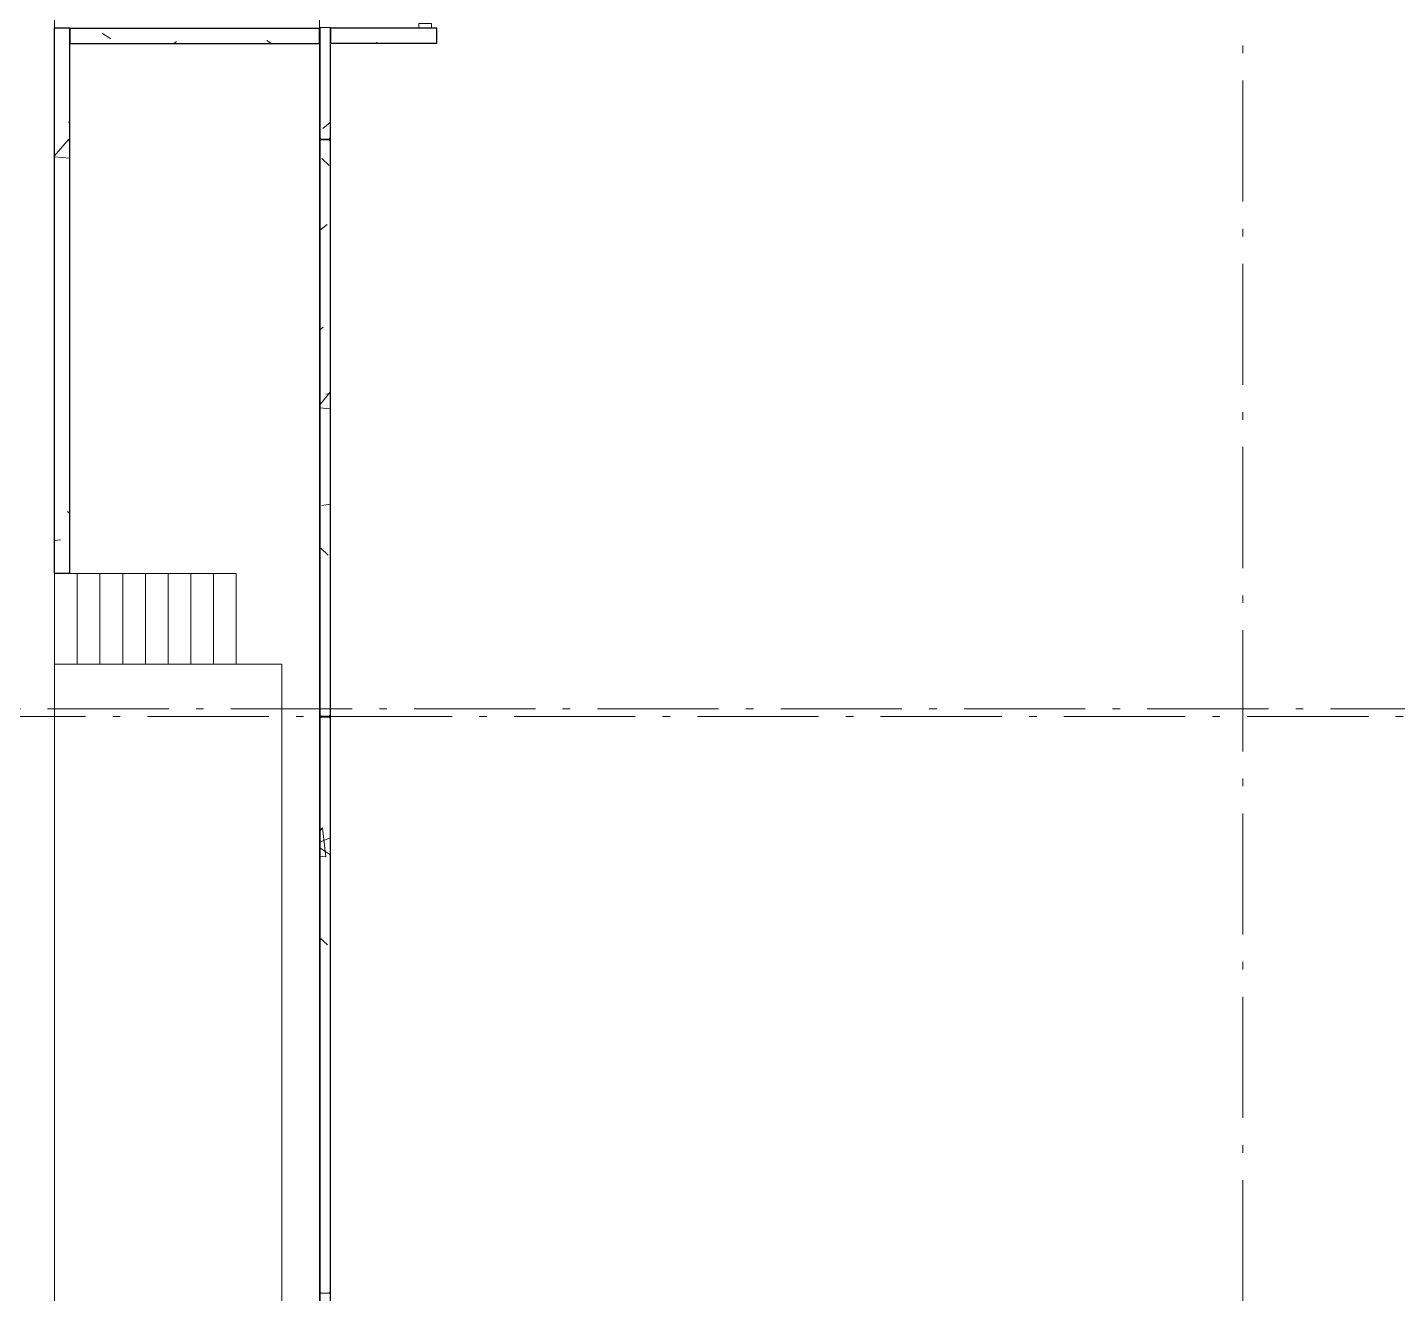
# Model space of a CAD drawing. Header units: metres. Extents: x -55 to 260, y -121 to 64.
# Drawn here: x -16.05 to 2.04, y -7.62 to 9.1 of the extents above; entities that cross this region are included whole.
import ezdxf

# ---------------------------------------------------------------- set-up
doc = ezdxf.new("R2010")
doc.units = ezdxf.units.M
doc.linetypes.add('01_Grid', pattern=[2.32, 1.6, -0.36, 0, -0.36])
for name, color, linetype, lineweight in [('0-1', 7, 'Continuous', 5), ('03EJES-1', 1, '01_Grid', 5), ('06MUR-1', 253, 'Continuous', 5), ('06MUR-2', 53, 'Continuous', 25), ('06MUREXT-1', 9, 'Continuous', 15), ('13CIVERT-1', 253, 'Continuous', 5), ('26VENT-1', 253, 'Continuous', 5), ('26VENT-3', 213, 'Continuous', 9), ('46BANQ-1', 253, 'Continuous', 5), ('70LINEA-1', 254, 'Continuous', 5), ('70LINEA-2', 1, 'Continuous', 5), ('70LINEA_0_25-1', 9, 'Continuous', 15)]:
    doc.layers.add(name, color=color, linetype=linetype, lineweight=lineweight)
pattern_1 = [(50, (0, 0), (2.9148, -0.25534), [0.3048, -3.353]), (355, (0, 0), (-0.5639, 3.05678), [0.24384, -2.682]), (100.451, (0.243, -0.0213), (2.35075, 2.8019), [0.25904, -2.849]), (46.184, (0, 0.8128), (4.33666, -0.6728), [0.4572, -5.029]), (96.636, (0.3614, 0.7567), (3.798, 3.9584), [0.38856, -4.274]), (351.184, (0, 0.813), (3.7986, 3.9586), [0.36576, -4.023]), (21, (0.4064, 0.6096), (2.42556, -1.63645), [0.3048, -3.353]), (326, (0.4064, 0.6096), (0.98876, 2.9469), [0.24384, -2.682]), (71.451, (0.6086, 0.4733), (3.4144, 1.31093), [0.25904, -2.849]), (37.5, (0, 0), (0.04956, 1.3527), [0.13411, -2.516, 0.13411, -2.589, -2.692]), (37.5, (0, 0), (0.04956, 1.3527), [-5.373, 0.13411, -2.558]), (7.5, (0, 0), (1.06888, 1.60323), [0.13411, -1.418, 0.13411, -2.455, -1.026]), (7.5, (0, 0), (1.06888, 1.60323), [-4.141, 0.13411, -0.89205]), (327.5, (-0.9063, 0), (2.169315, -0.091976), [0.13411, -0.88189, 0.13411, -3.036, -4.206]), (327.5, (-0.9063, 0), (2.169315, -0.091976), [-4.186, 0.1341, -4.072]), (317.5, (-1.313, 0), (2.3703, 0.40642), [0.13411, -1.187, 0.13411, -1.971, -2.987]), (317.5, (-1.313, 0), (2.3703, 0.40642), [-3.426, 0.1341, -2.853])]

# ---------------------------------------------------------------- blocks, each defined once
blk = doc.blocks.new('Rectangular Mullion - 60x167-7039281-A1 _ A700')
at = {"layer": '26VENT-3'}
for p, q in [((0, 0.0835), (-0.06, 0.0835)), ((-0.06, 0.0835), (-0.06, -0.0835)), ((0, -0.0835), (0, 0.0835)), ((-0.06, -0.0835), (0, -0.0835))]:
    blk.add_line(p, q, dxfattribs=at)
blk = doc.blocks.new('22011_AR_rvt-1-A1 _ A700')
at = {"layer": '06MUR-1'}
h = blk.add_hatch(dxfattribs=at)
h.set_pattern_fill('FP_1', color=256, style=0, pattern_type=2)
h.set_pattern_definition(pattern_1)
h.paths.add_polyline_path([(-15.491, 1.892), (-15.491, 9.09), (-15.691, 9.09), (-15.691, 1.892)])
h = blk.add_hatch(dxfattribs=at)
h.set_pattern_fill('FP_1', color=256, style=0, pattern_type=2)
h.set_pattern_definition(pattern_1)
h.paths.add_polyline_path([(-12.193, 8.89), (-12.193, 9.09), (-15.489, 9.09), (-15.489, 8.89), (-12.676, 8.89)])
h = blk.add_hatch(dxfattribs=at)
h.set_pattern_fill('FP_1', color=256, style=0, pattern_type=2)
h.set_pattern_definition(pattern_1)
h.paths.add_polyline_path([(-12.191, 0), (-12.051, 0), (-12.051, 9.101), (-12.191, 9.101), (-12.191, 2.013)])
h = blk.add_hatch(dxfattribs=at)
h.set_pattern_fill('FP_1', color=256, style=0, pattern_type=2)
h.set_pattern_definition(pattern_1)
h.paths.add_polyline_path([(-10.643, 8.89), (-10.643, 9.09), (-12.049, 9.09), (-12.049, 8.89), (-11.135, 8.89)])
h = blk.add_hatch(dxfattribs=at)
h.set_pattern_fill('FP_1', color=256, style=0, pattern_type=2)
h.set_pattern_definition(pattern_1)
h.paths.add_polyline_path([(-15.692, 1.891), (-15.691, 1.892), (-15.692, 2.013)])
h = blk.add_hatch(dxfattribs=at)
h.set_pattern_fill('FP_1', color=256, style=0, pattern_type=2)
h.set_pattern_definition(pattern_1)
h.paths.add_polyline_path([(-15.491, 1.892), (-15.49, 1.892), (-15.491, 2.013)])
h = blk.add_hatch(dxfattribs=at)
h.set_pattern_fill('FP_1', color=256, style=0, pattern_type=2)
h.set_pattern_definition(pattern_1)
h.paths.add_polyline_path([(-12.192, 0), (-12.191, 0), (-12.192, 2.013)])
h = blk.add_hatch(dxfattribs=at)
h.set_pattern_fill('FP_1', color=256, style=0, pattern_type=2)
h.set_pattern_definition(pattern_1)
h.paths.add_polyline_path([(-12.051, 0), (-12.05, 0), (-12.051, 2.013)])
h = blk.add_hatch(dxfattribs=at)
h.set_pattern_fill('FP_1', color=256, style=0, pattern_type=2)
h.set_pattern_definition(pattern_1)
h.paths.add_polyline_path([(-12.191, -15.24), (-12.051, -15.24), (-12.051, 0), (-12.191, 0), (-12.191, -14.35)])
at = {"layer": '70LINEA-2'}
h = blk.add_hatch(dxfattribs=at)
h.set_pattern_fill('FP_1', color=256, style=0, pattern_type=2)
h.set_pattern_definition(pattern_1)
h.paths.add_polyline_path([(-12.176, 7.626), (-12.067, 7.626), (-12.051, 7.642), (-12.051, 9.101), (-12.191, 9.101), (-12.191, 7.642)])
h = blk.add_hatch(dxfattribs=at)
h.set_pattern_fill('FP_1', color=256, style=0, pattern_type=2)
h.set_pattern_definition(pattern_1)
h.paths.add_polyline_path([(-12.067, 0.006), (-12.051, 0.022), (-12.051, 7.598), (-12.067, 7.614), (-12.176, 7.614), (-12.191, 7.598), (-12.191, 0.022), (-12.176, 0.006)])
h = blk.add_hatch(dxfattribs=at)
h.set_pattern_fill('FP_1', color=256, style=0, pattern_type=2)
h.set_pattern_definition(pattern_1)
h.paths.add_polyline_path([(-12.176, -7.614), (-12.067, -7.614), (-12.051, -7.598), (-12.051, -0.022), (-12.067, -0.006), (-12.176, -0.006), (-12.191, -0.022), (-12.191, -7.598)])
at = {"layer": '06MUR-2'}
for p, q in [((-15.691, 1.892), (-15.691, 9.09)), ((-15.491, 9.09), (-15.691, 9.09)), ((-15.49, 9.091), (-15.491, 9.091)), ((-15.491, 9.09), (-15.491, 9.091)), ((-15.49, 9.09), (-15.491, 9.09)), ((-15.491, 1.892), (-15.491, 9.09)), ((-15.49, 9.09), (-15.49, 9.091)), ((-15.489, 9.09), (-15.489, 8.89)), ((-15.489, 9.09), (-12.193, 9.09)), ((-12.193, 8.89), (-12.193, 9.09)), ((-12.191, 9.101), (-12.191, 0)), ((-12.051, 9.101), (-12.051, 0)), ((-12.049, 9.09), (-12.049, 8.89)), ((-10.643, 9.09), (-12.049, 9.09)), ((-10.643, 8.89), (-10.643, 9.09)), ((-15.49, 8.89), (-15.49, 8.889)), ((-15.49, 8.89), (-15.489, 8.89)), ((-15.49, 8.889), (-15.489, 8.889)), ((-15.489, 8.89), (-15.489, 8.889)), ((-15.489, 8.89), (-12.193, 8.89)), ((-12.193, 8.889), (-12.193, 8.89)), ((-12.193, 8.89), (-12.192, 8.89)), ((-12.193, 8.889), (-12.192, 8.889)), ((-12.192, 8.889), (-12.192, 8.89)), ((-12.049, 8.89), (-12.05, 8.89)), ((-12.05, 8.89), (-12.05, 8.889)), ((-12.05, 8.889), (-12.049, 8.889)), ((-10.643, 8.89), (-12.049, 8.89)), ((-12.049, 8.89), (-12.049, 8.889)), ((-10.642, 8.89), (-10.643, 8.89)), ((-10.643, 8.889), (-10.643, 8.89)), ((-10.643, 8.889), (-10.642, 8.889)), ((-10.642, 8.889), (-10.642, 8.89)), ((-15.691, 1.892), (-15.491, 1.892)), ((-15.491, 1.892), (-15.49, 1.892)), ((-15.491, 1.891), (-15.491, 1.892)), ((-15.491, 1.891), (-15.49, 1.891)), ((-15.49, 1.891), (-15.49, 1.892)), ((-12.191, 0), (-12.191, -15.24)), ((-12.051, 0), (-12.051, -15.24))]:
    blk.add_line(p, q, dxfattribs=at)
at = {"layer": '06MUREXT-1'}
for p, q in [((-15.692, 9.091), (-15.692, 1.891)), ((-15.691, 9.091), (-15.692, 9.091)), ((-15.491, 9.091), (-15.691, 9.091)), ((-15.49, 9.091), (-15.491, 9.091)), ((-12.192, 9.091), (-15.49, 9.091)), ((-15.49, 9.091), (-15.49, 9.09)), ((-15.49, 1.891), (-15.49, 9.091)), ((-15.49, 9.09), (-15.49, 8.89)), ((-12.05, 9.101), (-12.192, 9.101)), ((-12.192, 9.101), (-12.192, 0)), ((-12.192, 9.09), (-12.192, 9.091)), ((-12.192, 8.89), (-12.192, 9.09)), ((-12.05, 0), (-12.05, 9.101)), ((-10.642, 9.091), (-12.05, 9.091)), ((-12.05, 9.091), (-12.05, 9.09)), ((-12.05, 9.09), (-12.05, 8.89)), ((-10.642, 9.09), (-10.642, 9.091)), ((-10.642, 8.89), (-10.642, 9.09)), ((-15.49, 8.89), (-15.49, 8.889)), ((-15.49, 8.889), (-12.192, 8.889)), ((-12.192, 8.889), (-12.192, 8.89)), ((-12.05, 8.89), (-12.05, 8.889)), ((-12.05, 8.889), (-10.642, 8.889)), ((-10.642, 8.889), (-10.642, 8.89)), ((-15.692, 1.891), (-15.691, 1.891)), ((-15.691, 1.891), (-15.491, 1.891)), ((-15.491, 1.891), (-15.49, 1.891)), ((-12.192, 0), (-12.192, -15.24)), ((-12.05, -15.24), (-12.05, 0))]:
    blk.add_line(p, q, dxfattribs=at)
at = {"layer": '13CIVERT-1'}
for p, q in [((-15.692, 1.891), (-15.692, 0.691)), ((-15.692, 1.891), (-15.692, 0.691)), ((-15.392, 1.891), (-15.392, 0.691)), ((-15.392, 1.891), (-15.392, 0.691)), ((-15.092, 1.891), (-15.092, 0.691)), ((-15.092, 1.891), (-15.092, 0.691)), ((-14.792, 1.891), (-14.792, 0.691)), ((-14.792, 1.891), (-14.792, 0.691)), ((-14.492, 1.891), (-14.492, 0.691)), ((-14.492, 1.891), (-14.492, 0.691)), ((-14.192, 1.891), (-14.192, 0.691)), ((-14.192, 1.891), (-14.192, 0.691)), ((-13.892, 1.891), (-13.892, 0.691)), ((-13.892, 1.891), (-13.892, 0.691)), ((-13.592, 1.891), (-13.592, 0.691)), ((-13.592, 1.891), (-13.592, 0.691)), ((-13.292, 1.891), (-13.292, 0.691)), ((-15.692, 0.691), (-15.392, 0.691)), ((-15.392, 0.691), (-15.092, 0.691)), ((-15.092, 0.691), (-14.792, 0.691)), ((-14.792, 0.691), (-14.492, 0.691)), ((-14.492, 0.691), (-14.192, 0.691)), ((-14.192, 0.691), (-13.892, 0.691)), ((-13.892, 0.691), (-13.592, 0.691)), ((-13.592, 0.691), (-13.292, 0.691))]:
    blk.add_line(p, q, dxfattribs=at)
at = {"layer": '46BANQ-1'}
for p, q in [((-15.692, 9.091), (-15.692, 19.266)), ((-15.49, 1.891), (-13.292, 1.891)), ((-13.292, 1.891), (-13.292, 0.691)), ((-15.692, -21.221), (-15.692, 0.691)), ((-13.292, 0.691), (-12.692, 0.691)), ((-12.692, 0.691), (-12.692, -21.221)), ((-12.692, 0.691), (-12.692, -21.221))]:
    blk.add_line(p, q, dxfattribs=at)
at = {"layer": '70LINEA-1'}
for p, q in [((-15.692, 19.266), (-15.692, 9.091)), ((-15.692, 0.691), (-15.692, -21.373))]:
    blk.add_line(p, q, dxfattribs=at)
at = {"layer": '70LINEA_0_25-1'}
for p, q in [((-12.191, 9.101), (-12.192, 9.101)), ((-12.192, 9.101), (-12.192, 7.642)), ((-12.191, 9.101), (-12.191, 7.642)), ((-12.051, 9.101), (-12.191, 9.101)), ((-12.191, 7.642), (-12.191, 9.101)), ((-12.051, 7.642), (-12.051, 9.101)), ((-12.05, 9.101), (-12.051, 9.101)), ((-12.051, 9.101), (-12.051, 7.642)), ((-12.05, 7.642), (-12.05, 9.101)), ((-12.192, 7.642), (-12.191, 7.642)), ((-12.191, 7.642), (-12.176, 7.626)), ((-12.176, 7.614), (-12.191, 7.598)), ((-12.176, 7.626), (-12.067, 7.626)), ((-12.067, 7.614), (-12.176, 7.614)), ((-12.067, 7.626), (-12.051, 7.642)), ((-12.051, 7.598), (-12.067, 7.614)), ((-12.051, 7.642), (-12.05, 7.642)), ((-12.191, 7.598), (-12.192, 7.598)), ((-12.192, 7.598), (-12.192, 0.022)), ((-12.191, 7.598), (-12.191, 0.022)), ((-12.191, 0.022), (-12.191, 7.598)), ((-12.051, 0.022), (-12.051, 7.598)), ((-12.05, 7.598), (-12.051, 7.598)), ((-12.051, 7.598), (-12.051, 0.022)), ((-12.05, 0.022), (-12.05, 7.598)), ((-12.192, 0.022), (-12.191, 0.022)), ((-12.191, 0.022), (-12.176, 0.006)), ((-12.176, 0.006), (-12.067, 0.006)), ((-12.067, 0.006), (-12.051, 0.022)), ((-12.051, 0.022), (-12.05, 0.022)), ((-12.191, -0.022), (-12.192, -0.022)), ((-12.192, -0.022), (-12.192, -7.598)), ((-12.176, -0.006), (-12.191, -0.022)), ((-12.191, -0.022), (-12.191, -7.598)), ((-12.191, -7.598), (-12.191, -0.022)), ((-12.067, -0.006), (-12.176, -0.006)), ((-12.051, -0.022), (-12.067, -0.006)), ((-12.051, -7.598), (-12.051, -0.022)), ((-12.05, -0.022), (-12.051, -0.022)), ((-12.051, -0.022), (-12.051, -7.598)), ((-12.05, -7.598), (-12.05, -0.022)), ((-12.192, -7.598), (-12.191, -7.598)), ((-12.191, -7.598), (-12.176, -7.614)), ((-12.067, -7.614), (-12.051, -7.598)), ((-12.051, -7.598), (-12.05, -7.598)), ((-12.176, -7.614), (-12.067, -7.614))]:
    blk.add_line(p, q, dxfattribs=at)
at = {"layer": '26VENT-1', "rotation": 269.9999999999999}
blk.add_blockref('Rectangular Mullion - 60x167-7039281-A1 _ A700', (-10.798, 9.091), dxfattribs=at)
blk = doc.blocks.new('22011_AR_rvt-2-A1 _ A700')
at = {"layer": '06MUR-1'}
h = blk.add_hatch(dxfattribs=at)
h.set_pattern_fill('FP_1', color=256, style=0, pattern_type=2)
h.set_pattern_definition(pattern_1)
h.paths.add_polyline_path([(-15.491, 1.892), (-15.491, 9.09), (-15.691, 9.09), (-15.691, 1.892)])
h = blk.add_hatch(dxfattribs=at)
h.set_pattern_fill('FP_1', color=256, style=0, pattern_type=2)
h.set_pattern_definition(pattern_1)
h.paths.add_polyline_path([(-12.193, 8.89), (-12.193, 9.09), (-15.489, 9.09), (-15.489, 8.89), (-12.676, 8.89)])
h = blk.add_hatch(dxfattribs=at)
h.set_pattern_fill('FP_1', color=256, style=0, pattern_type=2)
h.set_pattern_definition(pattern_1)
h.paths.add_polyline_path([(-12.191, 0), (-12.051, 0), (-12.051, 9.101), (-12.191, 9.101), (-12.191, 2.013)])
h = blk.add_hatch(dxfattribs=at)
h.set_pattern_fill('FP_1', color=256, style=0, pattern_type=2)
h.set_pattern_definition(pattern_1)
h.paths.add_polyline_path([(-10.643, 8.89), (-10.643, 9.09), (-12.049, 9.09), (-12.049, 8.89), (-11.135, 8.89)])
h = blk.add_hatch(dxfattribs=at)
h.set_pattern_fill('FP_1', color=256, style=0, pattern_type=2)
h.set_pattern_definition(pattern_1)
h.paths.add_polyline_path([(-15.491, 1.891), (-15.491, 1.892), (-15.691, 1.891)])
h.paths.add_polyline_path([(-15.692, 1.891), (-15.691, 1.892), (-15.692, 2.013)])
h = blk.add_hatch(dxfattribs=at)
h.set_pattern_fill('FP_1', color=256, style=0, pattern_type=2)
h.set_pattern_definition(pattern_1)
h.paths.add_polyline_path([(-15.491, 1.892), (-15.49, 1.892), (-15.491, 2.013)])
h = blk.add_hatch(dxfattribs=at)
h.set_pattern_fill('FP_1', color=256, style=0, pattern_type=2)
h.set_pattern_definition(pattern_1)
h.paths.add_polyline_path([(-12.192, 0), (-12.191, 0), (-12.192, 2.013)])
h = blk.add_hatch(dxfattribs=at)
h.set_pattern_fill('FP_1', color=256, style=0, pattern_type=2)
h.set_pattern_definition(pattern_1)
h.paths.add_polyline_path([(-12.051, 0), (-12.05, 0), (-12.051, 2.013)])
h = blk.add_hatch(dxfattribs=at)
h.set_pattern_fill('FP_1', color=256, style=0, pattern_type=2)
h.set_pattern_definition(pattern_1)
h.paths.add_polyline_path([(-12.191, -15.24), (-12.051, -15.24), (-12.051, 0), (-12.191, 0), (-12.191, -14.35)])
at = {"layer": '70LINEA-2'}
h = blk.add_hatch(dxfattribs=at)
h.set_pattern_fill('FP_1', color=256, style=0, pattern_type=2)
h.set_pattern_definition(pattern_1)
h.paths.add_polyline_path([(-12.176, 7.626), (-12.067, 7.626), (-12.051, 7.642), (-12.051, 9.101), (-12.191, 9.101), (-12.191, 7.642)])
h = blk.add_hatch(dxfattribs=at)
h.set_pattern_fill('FP_1', color=256, style=0, pattern_type=2)
h.set_pattern_definition(pattern_1)
h.paths.add_polyline_path([(-12.067, 0.006), (-12.051, 0.022), (-12.051, 7.598), (-12.067, 7.614), (-12.176, 7.614), (-12.191, 7.598), (-12.191, 0.022), (-12.176, 0.006)])
h = blk.add_hatch(dxfattribs=at)
h.set_pattern_fill('FP_1', color=256, style=0, pattern_type=2)
h.set_pattern_definition(pattern_1)
h.paths.add_polyline_path([(-12.176, -7.614), (-12.067, -7.614), (-12.051, -7.598), (-12.051, -0.022), (-12.067, -0.006), (-12.176, -0.006), (-12.191, -0.022), (-12.191, -7.598)])
at = {"layer": '06MUR-2'}
for p, q in [((-15.691, 1.892), (-15.691, 9.09)), ((-15.491, 9.09), (-15.691, 9.09)), ((-15.49, 9.091), (-15.491, 9.091)), ((-15.491, 9.09), (-15.491, 9.091)), ((-15.49, 9.09), (-15.491, 9.09)), ((-15.491, 1.892), (-15.491, 9.09)), ((-15.49, 9.09), (-15.49, 9.091)), ((-15.489, 9.09), (-15.489, 8.89)), ((-15.489, 9.09), (-12.193, 9.09)), ((-12.193, 8.89), (-12.193, 9.09)), ((-12.191, 9.101), (-12.191, 0)), ((-12.051, 9.101), (-12.051, 0)), ((-12.049, 9.09), (-12.049, 8.89)), ((-10.643, 9.09), (-12.049, 9.09)), ((-10.643, 8.89), (-10.643, 9.09)), ((-15.49, 8.89), (-15.49, 8.889)), ((-15.49, 8.89), (-15.489, 8.89)), ((-15.49, 8.889), (-15.489, 8.889)), ((-15.489, 8.89), (-15.489, 8.889)), ((-15.489, 8.89), (-12.193, 8.89)), ((-12.193, 8.889), (-12.193, 8.89)), ((-12.193, 8.89), (-12.192, 8.89)), ((-12.193, 8.889), (-12.192, 8.889)), ((-12.192, 8.889), (-12.192, 8.89)), ((-12.049, 8.89), (-12.05, 8.89)), ((-12.05, 8.89), (-12.05, 8.889)), ((-12.05, 8.889), (-12.049, 8.889)), ((-10.643, 8.89), (-12.049, 8.89)), ((-12.049, 8.89), (-12.049, 8.889)), ((-10.642, 8.89), (-10.643, 8.89)), ((-10.643, 8.889), (-10.643, 8.89)), ((-10.643, 8.889), (-10.642, 8.889)), ((-10.642, 8.889), (-10.642, 8.89)), ((-15.691, 1.892), (-15.491, 1.892)), ((-15.491, 1.892), (-15.49, 1.892)), ((-15.491, 1.891), (-15.491, 1.892)), ((-15.491, 1.891), (-15.49, 1.891)), ((-15.49, 1.891), (-15.49, 1.892)), ((-12.191, 0), (-12.191, -15.24)), ((-12.051, 0), (-12.051, -15.24))]:
    blk.add_line(p, q, dxfattribs=at)
at = {"layer": '06MUREXT-1'}
for p, q in [((-15.692, 9.091), (-15.692, 1.891)), ((-15.691, 9.091), (-15.692, 9.091)), ((-15.491, 9.091), (-15.691, 9.091)), ((-15.49, 9.091), (-15.491, 9.091)), ((-12.192, 9.091), (-15.49, 9.091)), ((-15.49, 9.091), (-15.49, 9.09)), ((-15.49, 1.891), (-15.49, 9.091)), ((-15.49, 9.09), (-15.49, 8.89)), ((-12.05, 9.101), (-12.192, 9.101)), ((-12.192, 9.101), (-12.192, 0)), ((-12.192, 9.09), (-12.192, 9.091)), ((-12.192, 8.89), (-12.192, 9.09)), ((-12.05, 0), (-12.05, 9.101)), ((-10.642, 9.091), (-12.05, 9.091)), ((-12.05, 9.091), (-12.05, 9.09)), ((-12.05, 9.09), (-12.05, 8.89)), ((-10.642, 9.09), (-10.642, 9.091)), ((-10.642, 8.89), (-10.642, 9.09)), ((-15.49, 8.89), (-15.49, 8.889)), ((-15.49, 8.889), (-12.192, 8.889)), ((-12.192, 8.889), (-12.192, 8.89)), ((-12.05, 8.89), (-12.05, 8.889)), ((-12.05, 8.889), (-10.642, 8.889)), ((-10.642, 8.889), (-10.642, 8.89)), ((-15.692, 1.891), (-15.691, 1.891)), ((-15.691, 1.891), (-15.491, 1.891)), ((-15.491, 1.891), (-15.49, 1.891)), ((-12.192, 0), (-12.192, -15.24)), ((-12.05, -15.24), (-12.05, 0))]:
    blk.add_line(p, q, dxfattribs=at)
at = {"layer": '13CIVERT-1'}
for p, q in [((-15.692, 1.891), (-15.692, 0.691)), ((-15.692, 1.891), (-15.692, 0.691)), ((-15.392, 1.891), (-15.392, 0.691)), ((-15.392, 1.891), (-15.392, 0.691)), ((-15.092, 1.891), (-15.092, 0.691)), ((-15.092, 1.891), (-15.092, 0.691)), ((-14.792, 1.891), (-14.792, 0.691)), ((-14.792, 1.891), (-14.792, 0.691)), ((-14.492, 1.891), (-14.492, 0.691)), ((-14.492, 1.891), (-14.492, 0.691)), ((-14.192, 1.891), (-14.192, 0.691)), ((-14.192, 1.891), (-14.192, 0.691)), ((-13.892, 1.891), (-13.892, 0.691)), ((-13.892, 1.891), (-13.892, 0.691)), ((-13.592, 1.891), (-13.592, 0.691)), ((-13.592, 1.891), (-13.592, 0.691)), ((-13.292, 1.891), (-13.292, 0.691)), ((-15.692, 0.691), (-15.392, 0.691)), ((-15.392, 0.691), (-15.092, 0.691)), ((-15.092, 0.691), (-14.792, 0.691)), ((-14.792, 0.691), (-14.492, 0.691)), ((-14.492, 0.691), (-14.192, 0.691)), ((-14.192, 0.691), (-13.892, 0.691)), ((-13.892, 0.691), (-13.592, 0.691)), ((-13.592, 0.691), (-13.292, 0.691))]:
    blk.add_line(p, q, dxfattribs=at)
at = {"layer": '46BANQ-1'}
for p, q in [((-15.692, 9.091), (-15.692, 19.266)), ((-12.192, 15.24), (-12.192, 9.101)), ((-12.192, 15.24), (-12.192, 9.101)), ((-15.49, 1.891), (-13.292, 1.891)), ((-13.292, 1.891), (-13.292, 0.691)), ((-15.692, -21.221), (-15.692, 0.691)), ((-13.292, 0.691), (-12.692, 0.691)), ((-12.692, 0.691), (-12.692, -21.221)), ((-12.692, 0.691), (-12.692, -21.221))]:
    blk.add_line(p, q, dxfattribs=at)
at = {"layer": '70LINEA-1'}
for p, q in [((-15.692, 19.266), (-15.692, 9.091)), ((-15.692, 0.691), (-15.692, -21.373))]:
    blk.add_line(p, q, dxfattribs=at)
at = {"layer": '70LINEA_0_25-1'}
for p, q in [((-12.191, 9.101), (-12.192, 9.101)), ((-12.192, 9.101), (-12.192, 7.642)), ((-12.191, 9.101), (-12.191, 7.642)), ((-12.051, 9.101), (-12.191, 9.101)), ((-12.191, 7.642), (-12.191, 9.101)), ((-12.051, 7.642), (-12.051, 9.101)), ((-12.05, 9.101), (-12.051, 9.101)), ((-12.051, 9.101), (-12.051, 7.642)), ((-12.05, 7.642), (-12.05, 9.101)), ((-12.192, 7.642), (-12.191, 7.642)), ((-12.191, 7.642), (-12.176, 7.626)), ((-12.176, 7.614), (-12.191, 7.598)), ((-12.176, 7.626), (-12.067, 7.626)), ((-12.067, 7.614), (-12.176, 7.614)), ((-12.067, 7.626), (-12.051, 7.642)), ((-12.051, 7.598), (-12.067, 7.614)), ((-12.051, 7.642), (-12.05, 7.642)), ((-12.191, 7.598), (-12.192, 7.598)), ((-12.192, 7.598), (-12.192, 0.022)), ((-12.191, 7.598), (-12.191, 0.022)), ((-12.191, 0.022), (-12.191, 7.598)), ((-12.051, 0.022), (-12.051, 7.598)), ((-12.05, 7.598), (-12.051, 7.598)), ((-12.051, 7.598), (-12.051, 0.022)), ((-12.05, 0.022), (-12.05, 7.598)), ((-12.192, 0.022), (-12.191, 0.022)), ((-12.191, 0.022), (-12.176, 0.006)), ((-12.176, 0.006), (-12.067, 0.006)), ((-12.067, 0.006), (-12.051, 0.022)), ((-12.051, 0.022), (-12.05, 0.022)), ((-12.191, -0.022), (-12.192, -0.022)), ((-12.192, -0.022), (-12.192, -7.598)), ((-12.176, -0.006), (-12.191, -0.022)), ((-12.191, -0.022), (-12.191, -7.598)), ((-12.191, -7.598), (-12.191, -0.022)), ((-12.067, -0.006), (-12.176, -0.006)), ((-12.051, -0.022), (-12.067, -0.006)), ((-12.051, -7.598), (-12.051, -0.022)), ((-12.05, -0.022), (-12.051, -0.022)), ((-12.051, -0.022), (-12.051, -7.598)), ((-12.05, -7.598), (-12.05, -0.022)), ((-12.192, -7.598), (-12.191, -7.598)), ((-12.191, -7.598), (-12.176, -7.614)), ((-12.067, -7.614), (-12.051, -7.598)), ((-12.051, -7.598), (-12.05, -7.598)), ((-12.176, -7.614), (-12.067, -7.614))]:
    blk.add_line(p, q, dxfattribs=at)
at = {"layer": '26VENT-1', "rotation": 269.9999999999999}
blk.add_blockref('Rectangular Mullion - 60x167-7039281-A1 _ A700', (-10.798, 9.091), dxfattribs=at)

msp = doc.modelspace()

# ---------------------------------------------------------------- linework, layer by layer
at = {"layer": '03EJES-1'}
for p, q in [((-12.192, -117.3961), (-12.192, 60.3168)), ((0, -60.96), (0, 60.3168)), ((97.137, 0.1016), (-40.5713, 0.1016)), ((195.2564, -0.001), (-51.4051, -0.001))]:
    msp.add_line(p, q, dxfattribs=at)

# ---------------------------------------------------------------- block references
at = {"layer": '0-1'}
for name in ['22011_AR_rvt-2-A1 _ A700', '22011_AR_rvt-1-A1 _ A700']:
    msp.add_blockref(name, (0, 0), dxfattribs=at)

doc.saveas('drawing.dxf')
